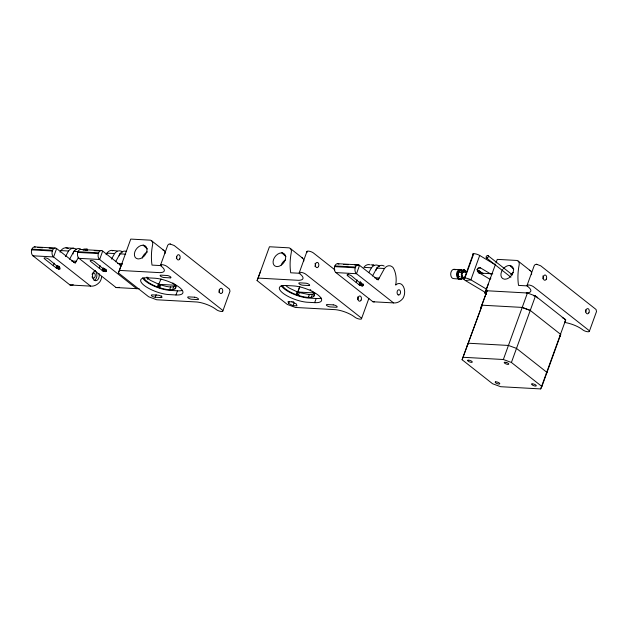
<?xml version="1.0" encoding="UTF-8"?>
<svg xmlns="http://www.w3.org/2000/svg" width="628" height="628" viewBox="0 0 628 628"><rect width="100%" height="100%" fill="white"/><g stroke="black" fill="none" stroke-linecap="round" stroke-linejoin="round"><path stroke-width="0.94" d="M146.371 277.191L147.596 278.298A17.066 5.385 19.9 0 0 150.846 280.543L158.86 284.28L158.578 284.696L160.98 278.989M459.618 278.958L459.351 278.761A1.774 1.335 -78.7 0 0 459.068 278.754L458.77 278.887A1.782 1.319 -71.3 0 1 458.479 278.879L458.511 278.573A1.782 1.319 -71.3 0 1 458.801 278.581L458.895 278.589A1.735 1.177 -51.1 0 0 459.249 278.604L459.327 278.337A1.735 1.177 -51.1 0 0 458.974 278.322L459.052 279.067A1.774 1.335 -78.7 0 0 459.343 279.075L453.777 278.612A4.655 3.046 -86.8 0 1 450.802 273.023A4.655 3.046 -86.8 0 1 455.253 269.82M35.262 247A4.702 3.077 -86.8 0 0 32.287 248.468L31.502 250.643A4.702 3.077 -86.8 0 0 32.962 255.8L69.998 284.986L90.613 286.125A19.837 12.976 -86.8 0 0 99.891 281.791A8.918 5.833 -86.8 0 0 101.626 276.838M119.705 265.024L121.612 265.134L121.282 265.762L102.67 251.098A4.702 3.077 -86.8 0 0 98.949 252.166L98.156 254.34A4.702 3.077 -86.8 0 0 99.624 259.49L136.661 288.676A19.837 12.976 -86.8 0 0 139.11 288.605M384.469 268.501L378.158 279.986L359.546 265.322A4.702 3.077 -86.8 0 0 355.825 266.39L355.04 268.564A4.702 3.077 -86.8 0 0 356.508 273.722L393.536 302.9A19.837 12.976 -86.8 0 0 402.823 298.567A8.918 5.833 -86.8 0 0 404.644 292.499L404.644 291.376A8.918 5.833 -86.8 0 0 395.985 284.798L395.687 285.112A18.864 12.34 -86.8 0 0 393.112 267.614A10.503 6.877 -86.8 0 0 384.469 268.501L376.855 268.085L372.459 276.014M143.851 277.953A17.066 5.385 19.9 0 0 157.338 286.91L158.507 287.334L159.528 284.508C164.764 286.007 170.91 288.37 176.154 285.905M78.469 257.284L75.234 263.211L56.622 248.547L53.584 256.946L90.613 286.125M53.254 265.699L44.4 258.72A2.653 0.84 19.9 0 1 45.279 257.841A2.653 0.84 19.9 0 1 48.631 259.136L60.327 268.886L57.172 268.509L53.254 265.699L54.165 263.179M56.112 267.936L57.022 265.416M56.347 268.085L57.258 265.566M56.606 268.235L57.517 265.715M56.881 268.376L57.792 265.856M57.172 268.509L58.09 265.989M57.478 268.627L58.09 266.955M57.792 268.745L58.702 266.225M58.106 268.839L59.016 266.319M58.412 268.925L59.33 266.405M58.718 268.996L59.322 267.316M59.008 269.043L59.613 267.363M59.275 269.074L59.888 267.395M102.67 251.098L99.624 259.49L79.01 258.351A4.702 3.077 -86.8 0 1 77.542 253.194L78.327 251.019A4.702 3.077 -86.8 0 1 81.302 249.552M99.303 268.242L90.691 261.46A2.653 0.84 19.9 0 1 91.029 260.377A2.653 0.84 19.9 0 1 94.428 261.491L106.375 271.429L103.22 271.061L99.303 268.242L100.213 265.73M102.16 270.487L103.071 267.968M102.395 270.637L103.306 268.117M102.647 270.786L103.565 268.266M102.929 270.927L103.84 268.407M103.22 271.061L104.13 268.541M103.526 271.178L104.436 268.658M103.84 271.296L104.75 268.776M104.154 271.39L105.064 268.87M104.46 271.477L105.072 269.797M104.766 271.539L105.371 269.867M105.049 271.594L105.661 269.914M105.323 271.626L105.936 269.946M105.575 271.641L106.179 269.962M105.802 271.634L106.407 269.954M118.386 272.913L119.414 270.401L159.74 272.638A15.339 4.843 19.9 0 0 161.27 266.233A3.878 1.225 19.9 0 1 161.993 264.655A3.878 1.225 19.9 0 1 167.134 266.562L222.108 309.879A3.878 1.225 19.9 0 1 221.394 311.464A3.878 1.225 19.9 0 1 216.252 309.557A15.339 4.843 19.9 0 0 197.011 302.005L156.678 299.768L148.64 296.754L118.386 272.913L121.934 263.438M119.414 270.401L130.75 239.08L150.484 240.171A6.076 4.176 -51.8 0 1 152.62 244.653A68.271 46.912 -51.8 0 0 152.015 265.102L161.333 265.62M160.564 265.047L167.747 245.21L168.759 244.174L170.314 244.002M155.179 297.24L161.035 297.562A2.638 0.832 19.9 0 0 161.569 296.526A2.638 0.832 19.9 0 0 158.162 295.207L152.18 294.877A2.638 0.832 19.9 0 0 151.811 295.953A2.638 0.832 19.9 0 0 155.179 297.24L156.129 294.626M158.86 284.28L159.857 285.136L160.705 284.916L159.685 287.726L158.507 287.334M161.035 297.562L161.671 295.827M169.631 289.736L170.643 286.918M172.653 289.626L173.673 286.808M174.977 288.841L175.997 286.03M175.95 294.972L176.955 295.003A18.62 5.88 19.9 0 0 179.043 287.09A18.62 5.88 19.9 0 0 154.763 278.228L147.117 277.811A18.62 5.88 19.9 0 0 144.189 285.426A18.62 5.88 19.9 0 0 168.343 294.54L175.95 294.972L177.481 290.819M222.814 311.064L229.997 291.227L229.51 289.17L174.192 245.517L170.055 243.97M257.08 280.598L258.1 278.086L298.433 280.316A15.339 4.843 19.9 0 0 299.964 273.918A3.878 1.225 19.9 0 1 300.679 272.332A3.878 1.225 19.9 0 1 305.82 274.24L360.794 317.564A3.878 1.225 19.9 0 1 360.079 319.142A3.878 1.225 19.9 0 1 354.938 317.234A15.339 4.843 19.9 0 0 335.697 309.683L295.372 307.453L287.334 304.439L257.08 280.598L260.62 271.115M258.1 278.086L269.443 246.757L289.17 247.848A6.076 4.176 -51.8 0 1 291.314 252.33A68.271 46.912 -51.8 0 0 290.709 272.788L300.019 273.298M299.258 272.733L306.935 251.506M291.863 301.817L296.361 303.96L296.958 305.844L293.088 305.632L288.629 303.528L289.382 301.456M314.848 293.59L313.278 296.754A17.066 5.385 19.9 0 1 311.535 297.279L307.296 297.342A17.066 5.385 19.9 0 1 298.379 295.403L296.024 294.587L297.044 291.777L289.539 288.221A17.066 5.385 19.9 0 1 286.282 285.976L285.638 285.426M298.614 294.972A3.705 1.17 19.9 0 1 297.248 293.786A13.581 4.286 19.9 0 0 297.735 292.028L299.674 286.666M297.248 293.786L299.839 286.643M293.088 305.632L294.092 302.861M298.379 295.403L299.399 292.593L309.196 294.595L312.556 294.461L314.722 293.692M308.317 297.413L309.337 294.603M311.347 297.303L312.367 294.493M314.644 302.649L315.641 302.688A18.62 5.88 19.9 0 0 317.729 294.767A18.62 5.88 19.9 0 0 293.457 285.913L285.803 285.489A18.62 5.88 19.9 0 0 282.875 293.111A18.62 5.88 19.9 0 0 307.037 302.225L314.644 302.649L316.174 298.496L317.14 298.536A18.62 5.88 19.9 0 0 321.12 298.041M347.574 275.692A2.653 0.84 19.9 0 1 347.904 274.601A2.653 0.84 19.9 0 1 351.311 275.716L363.259 285.661L361.343 285.701L359.035 284.712L347.574 275.692L348.179 274.012M356.178 282.474L357.089 279.955M359.035 284.712L360.252 281.352M359.271 284.861L360.182 282.341M359.53 285.01L360.441 282.49M359.805 285.151L360.715 282.631M360.103 285.285L361.014 282.765M360.401 285.41L361.32 282.89M360.715 285.52L361.328 283.84M361.029 285.614L361.634 283.935M361.343 285.701L361.948 284.021M361.642 285.771L362.246 284.091M361.932 285.819L362.537 284.139M362.207 285.85L362.811 284.17M362.45 285.866L363.062 284.186M362.678 285.858L363.282 284.178M361.5 318.749L368.864 298.41M464.445 278.149L473.261 253.791L473.716 253.728L464.901 278.086L464.045 278.259A4.702 1.484 19.9 0 0 465.411 280.551L485.46 292.499M472.546 254.599A4.702 1.484 19.9 0 1 472.86 253.9L474.281 253.712A4.702 1.484 19.9 0 1 479.698 255.47L470.882 279.837L465.411 280.551M486.417 294.406L484.91 293.213L488.451 283.738M484.91 293.213L495.311 264.788M495.963 262.983L497.266 259.372L517.001 260.463A6.076 4.176 -51.8 0 1 519.144 264.953A68.271 46.912 -51.8 0 0 518.532 285.402L527.85 285.921M462.098 359.734L482.155 305.255L462.098 359.734L492.58 383.755L500.649 386.707L540.677 388.92L541.893 386.487L560.733 334.449L530.252 310.428L522.213 307.414L481.88 305.184L480.86 307.696L487.1 290.764L481.88 305.184M527.088 285.348L534.263 265.511L535.276 264.474L536.838 264.294M463.315 357.293L503.35 359.506L527.434 293.001L535.464 296.016L565.726 319.856L546.093 373.958M541.893 386.487L511.412 362.466L535.464 296.016M540.677 388.92L545.771 374.861M589.331 331.364L596.514 311.527L596.027 309.463L540.708 265.809L536.571 264.262M160.407 284.421L157.338 286.91L158.358 284.091L159.685 287.726A17.066 5.385 19.9 0 0 168.61 289.665L172.849 289.594A17.066 5.385 19.9 0 0 174.592 289.076L175.016 288.825A17.066 5.385 19.9 0 0 172.92 282.993M299.101 292.106L297.044 291.777M564.698 322.368L565.726 319.856M559.485 336.781L560.16 335.109M467.193 345.667L468.41 343.226L508.437 345.447L516.506 348.399L546.988 372.42L546.172 374.045M559.517 336.891L560.733 334.449M121.981 264.466L122.311 263.799L117.554 263.54M60.045 252.173L60.924 250.588A10.503 6.877 -86.8 0 1 68.24 248.562M65.461 256.562L68.538 251.004A10.503 6.877 -86.8 0 1 76.545 249.489M69.535 259.238L73.931 251.302A10.503 6.877 -86.8 0 1 80.517 248.9M106.093 254.725L106.972 253.139A10.503 6.877 -86.8 0 1 112.812 250.478L117.083 250.925M111.509 259.113L114.586 253.555A10.503 6.877 -86.8 0 1 122.593 252.04M115.576 261.79L119.972 253.853A10.503 6.877 -86.8 0 1 126.566 251.451M368.824 272.544L371.462 267.787A10.503 6.877 -86.8 0 1 379.469 266.264M477.209 270.966L477.484 270.864A1.782 1.327 70.9 0 1 477.775 270.88L477.79 271.186A1.782 1.327 70.9 0 1 477.57 271.178L477.61 271.382M504.37 362.27L504.213 362.639A2.512 0.793 19.9 0 0 505.626 363.745L506.804 364.193A2.355 0.746 19.9 0 0 508.617 364.287L508.766 363.926A2.512 0.793 19.9 0 0 507.361 362.811L506.184 362.372M461.925 277.042L462.13 276.948A1.774 0.816 30.3 0 1 462.412 276.964L462.601 276.979A1.719 0.62 -18.2 0 0 462.247 276.972L462.098 277.113A1.719 0.62 -18.2 0 0 462.451 277.121L462.601 277.168M478.575 270.982L478.701 271.249A1.782 1.319 -63.6 0 0 478.991 271.265L479.18 270.998M175.73 285.269L159.041 284.343L159.025 285.913L160.705 284.916M462.098 273.384L461.776 273.282A1.727 0.479 15.9 0 0 461.415 273.274L461.541 273.384A1.727 0.479 15.9 0 0 461.965 273.4L462.122 273.353M478.403 272.246L478.544 272.214A1.751 0.942 36.5 0 1 478.897 272.23L479.085 272.442A1.751 0.942 36.5 0 1 478.819 272.45M478.222 270.786L478.308 271.076A1.782 1.366 -78.5 0 0 478.599 271.092L478.858 270.872M83.783 249.041L84.207 248.986M113.056 250.556L112.726 250.643A5.118 3.352 -86.8 0 0 112.318 250.823M373.958 265.149L373.118 265.063A5.118 3.352 -86.8 0 0 372.71 265.244M461.399 275.582L462.255 275.606L461.423 275.598M462.679 278.157L462.789 278.141A1.774 1.083 47.3 0 1 463.072 278.157L463.393 278.141A1.758 1.028 -37.8 0 0 463.111 278.133L462.962 278.377A1.758 1.028 -37.8 0 0 463.244 278.385L463.174 278.424M457.31 273.816L458.157 273.879L457.302 273.824M463.841 277.89L463.645 277.662A1.774 0.934 37.5 0 0 463.362 277.647L462.765 277.796A1.766 0.824 -26.2 0 1 462.491 277.78L462.004 277.568A1.774 0.95 36.8 0 0 461.721 277.56L461.886 277.796A1.774 0.95 36.8 0 0 462.169 277.804L462.679 277.592A1.766 0.824 -26.2 0 1 462.962 277.6L463.495 277.882M461.125 278.738L461.023 278.447A1.774 1.217 58.2 0 0 460.74 278.432L460.646 278.675M477.806 268.282L480.546 267.928L491.002 274.161M464.288 278.895L464.225 279.193A1.766 1.272 -64.5 0 0 464.437 279.209M464.901 278.086L465.458 278.078A4.702 1.484 19.9 0 1 470.882 279.837L486.841 289.343M465.521 272.175L465.324 272.317A1.727 0.667 -16.3 0 0 465.686 272.34L465.929 272.214M457.686 275.339L457.286 275.339L457.781 275.394M65.995 247.809L73.609 248.225M453.73 269.326L459.586 269.648M370.81 264.835L373.448 264.977M34.462 246.906L55.076 248.052M80.502 249.457L101.124 250.603M337.385 263.681L357.999 264.828M37.876 247.511L42.563 247.77M49.125 248.131L53.812 248.39M82.99 250.007L87.677 250.266M94.231 250.627L98.918 250.886M343.618 264.443L348.305 264.702M354.859 265.063L359.546 265.322L356.508 273.722L335.894 272.576A4.702 3.077 -86.8 0 1 334.426 267.418L335.211 265.251A4.702 3.077 -86.8 0 1 338.932 264.184M459.594 271.971L466.431 272.348M479.117 273.054L492.784 273.808M60.924 250.588L68.538 251.004M73.931 251.302L77.739 251.514M106.972 253.139L114.586 253.555M119.972 253.853L125.686 254.175M371.462 267.787L363.848 267.363A10.503 6.877 -86.8 0 1 369.696 264.702M31.957 249.159L52.571 250.305L52.32 251.004L31.706 249.858M98.62 252.849L78.005 251.71L77.746 252.409L98.361 253.555M355.495 267.081L334.881 265.934L334.63 266.633L355.244 267.779M32.962 255.8L53.584 256.946A4.702 3.077 -86.8 0 1 52.116 251.789L52.901 249.614A4.702 3.077 -86.8 0 1 56.622 248.547M71.506 260.989L76.271 261.248M374.437 277.764L379.194 278.023M73.657 262.48L75.564 262.583M376.588 279.256L378.488 279.358M485.931 290.701L527.434 293.001M297.735 292.028L314.416 292.954M79.01 258.351L116.047 287.53L136.661 288.676M335.894 272.576L372.922 301.762L393.536 302.9M291.894 301.856L288.032 301.644L288.629 303.528M316.143 298.496L308.536 298.072A18.62 5.88 19.9 0 1 281.203 285.473M462.82 272.175L462.883 272.183A1.735 0.652 -17.1 0 0 463.236 272.207L463.456 272.073A1.735 0.652 -17.1 0 0 463.119 272.042M480.153 272.992L479.949 273.133A1.735 0.675 -16.3 0 1 479.596 273.101L479.462 273.062M479.502 271.304L479.439 271.288A1.782 1.24 -50.3 0 0 479.148 271.272L479.062 271.555A1.782 1.24 -50.3 0 0 479.352 271.571L479.478 271.272A1.751 1.209 58 0 1 479.831 271.288L480.106 271.429M298.952 292.452L299.399 292.593M464.414 277.129L464.155 277.066A1.774 0.801 31 0 0 463.872 277.042L463.786 277.184M522.182 307.477L530.252 310.428M503.35 359.506L511.412 362.466M479.698 255.47L494.762 264.451M476.676 269.6L483.113 273.439M490.107 279.342L478.52 272.442A2.653 2.151 82.6 0 1 477.782 268.925A2.653 2.151 82.6 0 1 480.546 267.928M518.108 261.06L530.503 270.825M487.995 255.612L512.432 274.876M486.472 257.943L510.909 277.199M334.881 269.867L313.505 253.021A3.878 1.225 19.9 0 0 308.764 251.145A3.878 1.225 19.9 0 0 307.171 252.244M290.277 248.437L302.672 258.21M151.591 240.76L163.987 250.525M509.677 265.503L513.79 269.231M281.846 252.888L285.96 256.616M143.16 245.21L147.274 248.931M490.272 277.788L490.806 278.565M159.975 285.348L159.85 284.625M147.768 277.152L147.768 278.267A8.918 5.833 -86.8 0 1 147.674 279.389M315.06 263.328A2.638 1.727 -86.8 0 1 314.911 266.429M281.187 265.024A6.979 4.796 -51.8 0 1 285.536 259.898M312.249 291.235A17.066 5.385 19.9 0 1 313.702 296.502M296.024 294.587A17.066 5.385 19.9 0 1 282.545 285.638M310.106 289.555A17.066 5.385 19.9 0 1 310.891 290.112M293.7 301.919A2.638 0.832 19.9 0 1 293.072 301.707M301.566 257.613A6.076 4.176 -51.8 0 1 303.811 261.052M357.677 296.911A2.638 1.727 -86.8 0 1 357.654 299.737M565.121 322.525A15.339 4.843 19.9 0 1 582.768 329.857A3.878 1.225 19.9 0 0 587.91 331.765A3.878 1.225 19.9 0 0 588.624 330.179L533.651 286.855A3.878 1.225 19.9 0 0 528.509 284.955A3.878 1.225 19.9 0 0 527.795 286.533A15.339 4.843 19.9 0 1 526.256 292.938M502.722 269.53A7.685 5.283 -51.8 0 0 504.363 279.17L505.085 279.209A7.685 5.283 -51.8 0 0 513.005 272.67A7.685 5.283 -51.8 0 0 510.046 265.526L509.316 265.487A7.685 5.283 -51.8 0 0 503.311 268.76M542.89 275.951A2.638 1.727 -86.8 0 1 542.867 278.769M535.26 296.18A2.638 0.832 19.9 0 1 537.38 297.994M533.745 295.804A2.638 0.832 19.9 0 1 534.946 296.071M562.241 317.713A2.638 0.832 19.9 0 1 564.847 319.77M510.752 274.671A6.979 4.796 -51.8 0 1 513.366 272.513M529.396 270.236A6.076 4.176 -51.8 0 1 531.641 273.667M531.618 274.185A6.076 4.176 -51.8 0 1 531.539 274.719M585.61 309.816A2.638 1.727 -86.8 0 1 585.586 312.053M73.264 284.735A19.837 12.976 -86.8 0 1 69.998 284.986M85.777 250.399A5.118 3.352 -86.8 0 1 87.292 249.23L87.386 249.073A10.503 6.877 -86.8 0 0 83.548 249.795M99.02 273.557A5.118 3.352 -86.8 0 1 96.885 280.41A5.118 3.352 -86.8 0 1 92.622 277.058A5.118 3.352 -86.8 0 1 95.299 270.621M95.377 271.061A5.118 3.352 -86.8 0 1 96.83 276.257A5.118 3.352 -86.8 0 1 94.129 280.465M73.17 253.924A2.638 1.727 -86.8 0 1 73.154 253.594M73.288 252.621A2.638 1.727 -86.8 0 1 74.371 251.027M74.795 250.878A2.638 1.727 -86.8 0 1 75.015 250.862M92.63 273.306A2.638 1.727 -86.8 0 1 94.867 273.682A2.638 1.727 -86.8 0 1 94.836 277.129A2.638 1.727 -86.8 0 1 92.599 277.749M92.269 277.348A2.638 1.727 -86.8 0 1 92.018 276.83M92.033 274.287A2.638 1.727 -86.8 0 1 92.151 274.004M119.304 287.286A19.837 12.976 -86.8 0 1 116.047 287.53M119.218 255.816A2.638 1.727 -86.8 0 1 120.843 253.429M142.509 277.796A18.62 5.88 19.9 0 0 169.85 290.387L178.454 290.85A18.62 5.88 19.9 0 0 182.426 290.364M176.601 256.554A2.638 1.727 -86.8 0 1 176.35 258.469M142.25 258.124A6.979 4.796 -51.8 0 1 147.564 251.875M162.88 249.936A6.076 4.176 -51.8 0 1 165.125 253.374M219.164 289.822A2.638 1.727 -86.8 0 1 218.834 292.326M376.078 270.37A2.638 1.727 -86.8 0 1 377.09 267.936M377.295 267.803A2.638 1.727 -86.8 0 1 377.718 267.654M376.855 268.085A10.503 6.877 -86.8 0 1 384.171 266.06M374.555 301.793A19.837 12.976 -86.8 0 1 372.922 301.762M478.23 272.85A1.751 0.816 29.9 0 1 478.52 272.874M460.018 276.501A2.324 1.523 -86.8 0 1 458.095 274.122A2.324 1.523 -86.8 0 1 460.363 272.214M461.784 277.388A4.655 3.046 -86.8 0 1 457.286 277.482A4.655 3.046 -86.8 0 1 457.836 270.644A4.655 3.046 -86.8 0 1 462.239 271.743M504.488 362.364A2.355 0.746 19.9 0 1 506.301 362.466M459.947 278.793L460.253 278.989A1.774 1.295 71.5 0 0 460.544 279.005L460.544 278.706A1.774 1.295 71.5 0 0 460.191 278.683L459.916 278.801A1.774 1.335 86.1 0 0 459.625 278.785L459.484 278.636A1.735 1.248 -64.4 0 1 459.837 278.644L459.947 278.793M459.9 278.942L459.861 278.926A1.735 1.248 -64.4 0 1 459.437 278.926L459.657 279.107A1.774 1.335 86.1 0 0 459.939 279.115L460.128 279.122A1.727 1.28 -78.9 0 0 460.481 279.13L460.544 278.848A1.727 1.28 -78.9 0 0 460.136 278.816L459.9 278.942M464.547 270.605L464.728 270.746A1.719 1.201 -50.3 0 0 465.089 270.778L465.222 270.511A1.719 1.201 -50.3 0 0 464.869 270.48L464.563 270.582M461.933 278.612L462.232 278.801A1.766 1.193 58.7 0 0 462.514 278.816L462.459 278.534A1.766 1.193 58.7 0 0 462.177 278.51L461.949 278.589M458.33 271.17L458.644 271.327A1.735 0.934 36.5 0 0 458.997 271.343L458.872 271.123A1.735 0.934 36.5 0 0 458.519 271.1L458.33 271.17M462.53 270.448L462.836 270.629A1.766 1.24 57.5 0 0 463.126 270.644L463.072 270.354A1.766 1.24 57.5 0 0 462.781 270.338L462.404 270.613A1.735 1.193 -50.8 0 1 461.98 270.605L462.067 270.33A1.735 1.193 -50.8 0 1 462.428 270.354L462.577 270.409M462.491 271.469L462.812 271.382A1.735 0.84 -25.1 0 1 463.174 271.406L463.095 271.586A1.735 0.84 -25.1 0 1 462.671 271.571L462.506 271.508A1.766 0.973 35.9 0 1 462.169 271.524L462.067 271.296A1.766 0.973 35.9 0 1 462.357 271.312L462.491 271.469M457.859 277.435L458.032 277.529A1.735 0.832 -25.5 0 0 458.385 277.545L458.534 277.364A1.735 0.832 -25.5 0 0 458.181 277.348L457.898 277.403M460.803 269.938L461.03 270.119A1.735 1.311 -78.7 0 0 461.384 270.134L461.415 269.836A1.735 1.311 -78.7 0 0 461.054 269.812L460.936 270.095A1.735 1.311 86 0 1 460.52 270.087L460.426 270.205A1.735 1.272 71.3 0 1 460.01 270.197L459.971 269.899A1.735 1.272 71.3 0 1 460.324 269.914L460.512 269.781A1.735 1.311 86 0 1 460.874 269.797L460.819 269.914M478.795 271.759L479.085 271.932A1.751 1.091 46.4 0 0 479.447 271.948L479.337 271.696A1.751 1.091 46.4 0 0 478.983 271.681L478.795 271.759M464.869 271.053L465.042 271.178A1.719 1.044 -36.1 0 0 465.395 271.21L465.615 270.99A1.719 1.044 -36.1 0 0 465.207 270.943L464.885 271.029M458.762 270.644L459.06 270.825A1.735 1.083 46.4 0 0 459.413 270.841L459.311 270.589A1.735 1.083 46.4 0 0 458.958 270.566L458.778 270.629M462.938 270.181L463.229 270.378A1.766 1.319 70.9 0 0 463.519 270.393L463.495 270.087A1.766 1.319 70.9 0 0 463.205 270.071L462.985 270.134M463.354 278.699L463.566 278.856A1.766 1.185 -51.6 0 0 463.849 278.863L463.959 278.589A1.766 1.185 -51.6 0 0 463.676 278.573L463.393 278.651M461.274 278.856L461.211 278.887A1.727 1.28 86.2 0 0 460.803 278.856L460.834 279.162A1.727 1.28 86.2 0 0 461.188 279.177L461.549 279.06A1.766 1.272 71.8 0 0 461.823 279.075L461.808 278.769A1.766 1.272 71.8 0 0 461.525 278.754L461.29 278.832M479.148 271.838L479.368 271.979A1.766 1.083 -36.1 0 0 479.659 271.995L479.776 271.751A1.766 1.083 -36.1 0 0 479.486 271.736L479.188 271.798M461.313 270.119L461.517 270.291A1.735 1.272 -64 0 0 461.878 270.307L461.996 270.04A1.735 1.272 -64 0 0 461.58 270.001L461.329 270.095M463.362 270.064L463.637 270.26A1.766 1.358 85.9 0 0 463.927 270.276L464.045 270.291A1.766 1.35 -78.5 0 0 464.335 270.307L464.359 269.993A1.766 1.35 -78.5 0 0 464.068 269.977L463.927 269.962A1.766 1.358 85.9 0 0 463.637 269.946L463.385 270.032M464.21 270.134L463.778 270.15L464.21 270.134M459.241 270.252L459.515 270.44A1.735 1.193 58 0 0 459.877 270.464L459.806 270.181A1.735 1.193 58 0 0 459.445 270.166L459.264 270.228M465.058 271.602L465.215 271.704A1.727 0.856 -24.4 0 0 465.576 271.736L465.756 271.547A1.727 0.856 -24.4 0 0 465.395 271.524L465.058 271.602M477.633 270.849L477.9 271.053A1.782 1.366 85.9 0 0 478.198 271.068L478.206 270.754A1.782 1.366 85.9 0 0 477.916 270.739L477.688 270.801M461.046 278.133L461.384 278.322A1.774 1.099 46.8 0 0 461.674 278.337L461.604 278.086A1.774 1.099 46.8 0 0 461.25 278.055L461.093 278.094M479.329 272.387L479.486 272.497A1.735 0.864 -24.4 0 0 479.839 272.521L480.035 272.34A1.735 0.864 -24.4 0 0 479.674 272.309L479.384 272.356M464.194 270.268L464.437 270.456A1.766 1.311 -63.6 0 0 464.728 270.472L464.775 270.173A1.766 1.311 -63.6 0 0 464.485 270.158L464.249 270.213M458.212 277.976L458.393 278.118A1.727 1.028 -37.1 0 0 458.746 278.133L458.864 277.898A1.727 1.028 -37.1 0 0 458.511 277.882L458.236 277.953M462.216 270.896L462.483 271.021A1.766 1.123 45.8 0 0 462.773 271.029L462.75 271.053A1.727 1.036 -36.8 0 1 462.389 271.037L462.396 270.754A1.766 1.123 45.8 0 1 462.695 270.77L462.883 270.817A1.727 1.036 -36.8 0 0 462.514 270.801L462.208 270.943M461.58 271.995L461.91 272.144A1.766 0.84 29.2 0 0 462.2 272.152L462.09 271.955A1.766 0.84 29.2 0 0 461.8 271.94L461.604 271.979M461.384 272.607L461.729 272.733A1.758 0.699 23.2 0 0 462.02 272.748L461.894 272.583A1.758 0.699 23.2 0 0 461.604 272.568L461.407 272.599M457.977 271.783L458.283 271.94A1.743 0.809 29.9 0 0 458.644 271.955L458.566 271.775A1.743 0.809 29.9 0 0 458.142 271.743L457.977 271.783M457.679 272.395L458 272.521A1.735 0.667 23.9 0 0 458.354 272.544L458.267 272.395A1.735 0.667 23.9 0 0 457.843 272.364L457.702 272.379M467.868 360.252L467.719 360.621A2.512 0.793 19.9 0 0 469.124 361.728L470.301 362.168A2.355 0.746 19.9 0 0 472.123 362.27L472.272 361.901A2.512 0.793 19.9 0 0 470.867 360.794L469.689 360.354A2.355 0.746 19.9 0 0 467.868 360.252M495.374 381.926L495.225 382.295A2.512 0.793 19.9 0 0 496.63 383.402L497.816 383.841A2.355 0.746 19.9 0 0 499.629 383.944L499.778 383.575A2.512 0.793 19.9 0 0 498.373 382.468L497.195 382.028A2.355 0.746 19.9 0 0 495.374 381.926M531.877 383.944L531.728 384.312A2.512 0.793 19.9 0 0 533.133 385.427L534.31 385.867A2.355 0.746 19.9 0 0 536.124 385.969L536.273 385.6A2.512 0.793 19.9 0 0 534.868 384.493L533.69 384.046A2.355 0.746 19.9 0 0 531.877 383.944M457.592 276.783L457.749 276.87A1.735 0.644 -17.5 0 0 458.102 276.885L458.267 276.744A1.735 0.644 -17.5 0 0 457.914 276.728L457.592 276.783M461.635 276.328L461.784 276.383A1.727 0.416 -10.9 0 0 462.137 276.391L462.31 276.296A1.727 0.416 -10.9 0 0 461.957 276.289L461.706 276.312M457.396 276.084L457.545 276.139A1.735 0.44 -10.2 0 0 457.898 276.163L458.079 276.069A1.735 0.44 -10.2 0 0 457.726 276.053L457.396 276.084M457.474 273.07L457.788 273.172A1.735 0.463 16.6 0 0 458.142 273.196L457.969 273.078A1.735 0.463 16.6 0 0 457.608 273.062L457.474 273.07M461.25 274.036L462.082 274.083L461.321 274.036M461.29 274.813L462.122 274.844L461.329 274.813M457.263 274.585L458.095 274.624L457.302 274.585M170.219 277.859L164.12 277.529A2.638 0.832 19.9 0 1 160.627 276.234A2.638 0.832 19.9 0 1 161.113 275.158L167.229 275.504A2.638 0.832 19.9 0 1 170.463 276.775A2.638 0.832 19.9 0 1 170.219 277.859M308.905 285.536L302.814 285.214A2.638 0.832 19.9 0 1 299.313 283.911A2.638 0.832 19.9 0 1 299.799 282.836L305.914 283.189A2.638 0.832 19.9 0 1 309.157 284.46A2.638 0.832 19.9 0 1 308.905 285.536M143.522 245.226L142.799 245.187A7.685 5.283 -51.8 0 0 134.879 251.726A7.685 5.283 -51.8 0 0 137.838 258.877L138.568 258.917A7.685 5.283 -51.8 0 0 146.489 252.37A7.685 5.283 -51.8 0 0 143.522 245.226M282.215 252.911L281.485 252.872A7.685 5.283 -51.8 0 0 273.572 259.411A7.685 5.283 -51.8 0 0 276.532 266.555L277.262 266.594A7.685 5.283 -51.8 0 0 285.175 260.055A7.685 5.283 -51.8 0 0 282.215 252.911M194.531 297.201L188.675 296.879A2.638 0.832 19.9 0 0 188.188 297.955A2.638 0.832 19.9 0 0 191.681 299.25L197.537 299.572A2.638 0.832 19.9 0 0 198.024 298.496A2.638 0.832 19.9 0 0 194.531 297.201M333.217 304.878L327.361 304.556A2.638 0.832 19.9 0 0 326.874 305.632A2.638 0.832 19.9 0 0 330.367 306.927L336.223 307.249A2.638 0.832 19.9 0 0 336.71 306.174A2.638 0.832 19.9 0 0 333.217 304.878M398.254 294.917L398.176 294.877A2.135 1.397 -86.8 0 1 397.76 294.54L397.689 294.469A2.638 1.727 -86.8 0 1 398.026 290.089A2.638 1.727 -86.8 0 1 400.531 292.067A2.638 1.727 -86.8 0 1 398.254 294.917M318.467 266.531A2.638 1.727 -86.8 0 0 317.336 262.394A2.638 1.727 -86.8 0 0 315.499 266.123A2.638 1.727 -86.8 0 0 318.467 266.531M361.084 300.113A2.638 1.727 -86.8 0 0 359.954 295.976A2.638 1.727 -86.8 0 0 358.117 299.705A2.638 1.727 -86.8 0 0 361.084 300.113M546.297 279.154A2.638 1.727 -86.8 0 0 545.167 275.009A2.638 1.727 -86.8 0 0 543.33 278.738A2.638 1.727 -86.8 0 0 546.297 279.154M588.915 312.728A2.638 1.727 -86.8 0 0 587.784 308.591A2.638 1.727 -86.8 0 0 585.948 312.32A2.638 1.727 -86.8 0 0 588.915 312.728M179.781 258.854A2.638 1.727 -86.8 0 0 178.65 254.709A2.638 1.727 -86.8 0 0 176.813 258.446A2.638 1.727 -86.8 0 0 179.781 258.854M222.391 292.436A2.638 1.727 -86.8 0 0 221.268 288.291A2.638 1.727 -86.8 0 0 219.423 292.028A2.638 1.727 -86.8 0 0 222.391 292.436M487.304 257.92A1.397 0.958 -51.8 0 0 488.192 255.769A1.397 0.958 -51.8 0 0 486.213 256.648A1.397 0.958 -51.8 0 0 487.304 257.92"/></g></svg>
